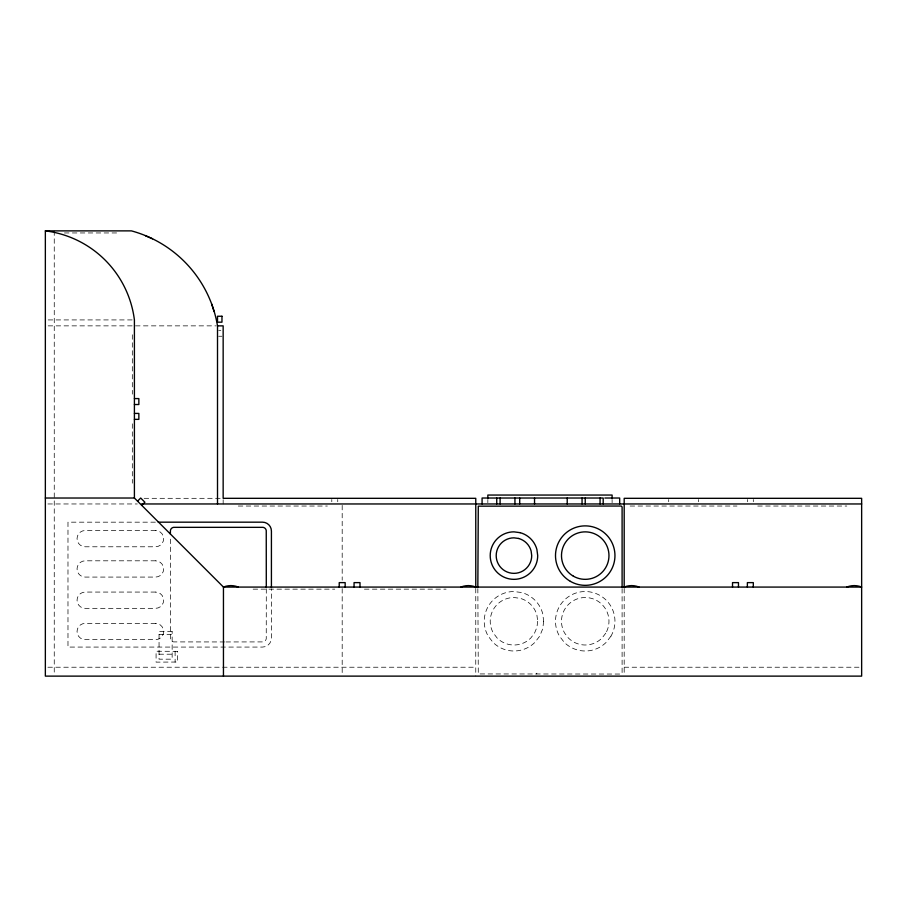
<?xml version="1.0" encoding="UTF-8"?>
<svg xmlns="http://www.w3.org/2000/svg" width="907" height="907" viewBox="0 0 907 907"><rect width="100%" height="100%" fill="white"/><g stroke="black" fill="none" stroke-linecap="round" stroke-linejoin="round"><path stroke-width="0.68" stroke-dasharray="4.54 3.4" d="M536.967 673.164L536.082 674.048M64.42 232.952L116.595 232.952M48.173 319.922L134.406 319.922M48.173 325.862L216.104 325.862M218.632 330.318L220.855 330.318M218.632 336.248L221.966 336.248M144.134 498.317L221.739 498.317M47.89 503.963L137.297 503.963M238.292 506.038L327.348 506.038M630.116 506.038L736.983 506.038M757.753 506.038L846.809 506.038M155.38 522.171L67.98 522.171L67.98 647.076L262.508 647.076A8.9 8.9 0 0 0 271.42 638.177L271.42 588.858M253.132 589.153L334.762 589.153M364.444 589.153L446.074 589.153M159.054 634.56L172.149 634.56M224.619 641.952L173.656 641.907A3.764 3.764 0 0 1 170.414 638.664L170.38 536.865M226.013 641.952L263.007 641.907A3.764 3.764 0 0 0 266.25 638.664L266.295 588.836M159.054 654.208L172.149 654.208M47.89 667.223L475.767 667.223M624.186 667.223L860.233 667.223M753.309 499.508L753.309 501.741M747.368 499.508L747.368 501.741M698.39 499.508L698.39 501.741M668.708 499.508L668.708 501.741M624.186 588.405L624.186 674.853M622.1 588.632L622.1 673.164L621.216 674.048L478.284 673.935L477.842 588.632M612.1 500.142L612.1 502.693M487.841 500.142L487.841 502.693M475.767 588.405L475.767 676.123M342.188 505.369L342.188 580.163M342.188 588.632L342.188 674.717M337.733 499.508L337.733 501.741M331.792 499.508L331.792 501.741M223.156 499.734L223.156 503.963M175.108 651.237L175.108 662.133M132.32 334.762L132.32 394.137M132.32 423.818L132.32 483.182M54.25 230.877L54.25 674.853M537.704 621.261L536.899 627.406L534.518 633.143L530.754 638.052A23.752 23.752 0 0 1 497.161 638.052L493.397 633.143A23.752 23.752 0 0 1 513.963 597.52L520.108 598.325A23.752 23.752 0 0 1 536.899 615.116L537.704 621.261M543.69 621.261L542.681 628.959L539.71 636.136L534.983 642.292A29.738 29.738 0 0 1 492.932 642.292L488.204 636.136A29.738 29.738 0 0 1 513.963 591.534L521.65 592.543A29.738 29.738 0 0 1 542.681 613.563L543.69 621.261M605.797 633.143L602.021 638.052A23.752 23.752 0 0 1 568.44 638.052L564.664 633.143A23.752 23.752 0 0 1 585.23 597.52A23.752 23.752 0 0 1 605.797 633.143M610.978 636.136L606.25 642.292A29.738 29.738 0 0 1 564.199 642.292L559.472 636.136A29.738 29.738 0 0 1 585.23 591.534A29.738 29.738 0 0 1 610.978 636.136M155.528 530.516L85.179 530.516A8.129 8.129 0 0 0 77.038 538.656A8.129 8.129 0 0 0 85.179 546.785L155.528 546.785A8.129 8.129 0 0 0 163.657 538.656A8.129 8.129 0 0 0 155.528 530.516M155.528 560.809L85.179 560.809A8.129 8.129 0 0 0 77.038 568.938A8.129 8.129 0 0 0 85.179 577.079L155.528 577.079A8.129 8.129 0 0 0 163.657 568.938A8.129 8.129 0 0 0 155.528 560.809M155.528 592.067L85.179 592.067A8.129 8.129 0 0 0 77.038 600.196A8.129 8.129 0 0 0 85.179 608.336L155.528 608.336A8.129 8.129 0 0 0 163.657 600.196A8.129 8.129 0 0 0 155.528 592.067M155.528 623.381L85.179 623.381A8.129 8.129 0 0 0 77.038 631.521A8.129 8.129 0 0 0 85.179 639.65L155.528 639.65A8.129 8.129 0 0 0 163.657 631.521A8.129 8.129 0 0 0 155.528 623.381M172.149 631.589L159.054 631.589L159.054 659.174L172.149 659.174L172.149 631.589M177.489 651.351L156.083 651.237L156.083 662.133L177.489 662.031L177.489 651.351"/><path stroke-width="1.36" d="M137.547 501.174L140.698 498.022L144.893 502.229L141.753 505.369M624.186 586.999L624.186 498.317L861.65 498.317L861.65 676.123L45.35 676.123L45.35 230.877L131.436 230.877A118.715 118.715 0 0 1 217.51 325.862L217.51 503.963M217.51 325.862L223.156 325.862L223.156 498.317L475.767 498.317L475.767 586.999M134.406 398.581L138.85 398.581L138.85 404.522L134.406 404.522M134.406 413.422L138.85 413.422L138.85 419.363L134.406 419.363M45.35 498.022L134.406 498.022L223.451 587.078L861.65 587.078A19.296 19.296 0 0 0 846.809 587.078M604.833 498.022L619.674 498.022L619.674 503.963M141.515 503.963L861.65 503.963M158.203 522.171L262.508 522.171A8.9 8.9 0 0 1 271.42 531.083L271.42 587.441M145.437 235.741L152.523 238.79M211.705 304.083L214.041 311.441M753.309 587.078L753.309 582.623L747.368 582.623L747.368 587.078M738.468 587.078L738.468 582.623L732.527 582.623L732.527 587.078M622.1 587.226L622.1 506.934L621.216 506.038L478.284 506.163L477.842 587.226M612.1 498.873L612.1 495.052L487.841 495.052L487.841 498.873M603.2 503.963L603.2 498.022L482.082 498.022L482.082 503.963M600.071 498.022L600.071 503.963M585.23 498.022L585.23 503.963M582.056 498.022L582.056 503.963M567.215 498.022L567.215 503.963M534.54 498.022L534.54 503.963M519.7 498.022L519.7 503.963M514.938 498.022L514.938 503.963M500.097 498.022L500.097 503.963M496.741 498.022L496.741 503.963M360 587.078L360 582.623L354.059 582.623L354.059 587.078M345.159 587.078L345.159 582.623L339.218 582.623L339.218 587.078M266.295 587.441L266.25 530.584A3.764 3.764 0 0 0 263.007 527.341L173.656 527.341A3.764 3.764 0 0 0 170.414 530.584L170.38 534.053M223.451 676.123L223.451 587.078A19.296 19.296 0 0 1 238.292 587.078M134.406 498.022L134.406 319.922A102.548 102.548 0 0 0 45.35 230.877M460.926 587.078A19.296 19.296 0 0 1 475.767 587.078M624.186 587.078A19.296 19.296 0 0 1 639.027 587.078M221.966 316.248L217.51 316.248L217.51 322.178L221.966 322.178L221.966 316.248M520.108 532.67L513.963 531.853A23.752 23.752 0 0 0 490.211 555.606A23.752 23.752 0 0 0 513.963 579.346A23.752 23.752 0 0 0 537.704 555.606L536.899 549.461A23.752 23.752 0 0 0 520.108 532.67M518.555 538.452L513.963 537.84A17.755 17.755 0 0 0 496.197 555.606A17.755 17.755 0 0 0 513.963 573.36A17.755 17.755 0 0 0 531.717 555.606L531.117 551.003A17.755 17.755 0 0 0 518.555 538.452M573.36 576.172A23.752 23.752 0 0 0 608.971 555.606A23.752 23.752 0 0 0 573.36 535.039A23.752 23.752 0 0 0 573.36 576.172M570.356 581.353A29.738 29.738 0 0 0 614.957 555.606A29.738 29.738 0 0 0 570.356 529.858A29.738 29.738 0 0 0 570.356 581.353"/></g></svg>
